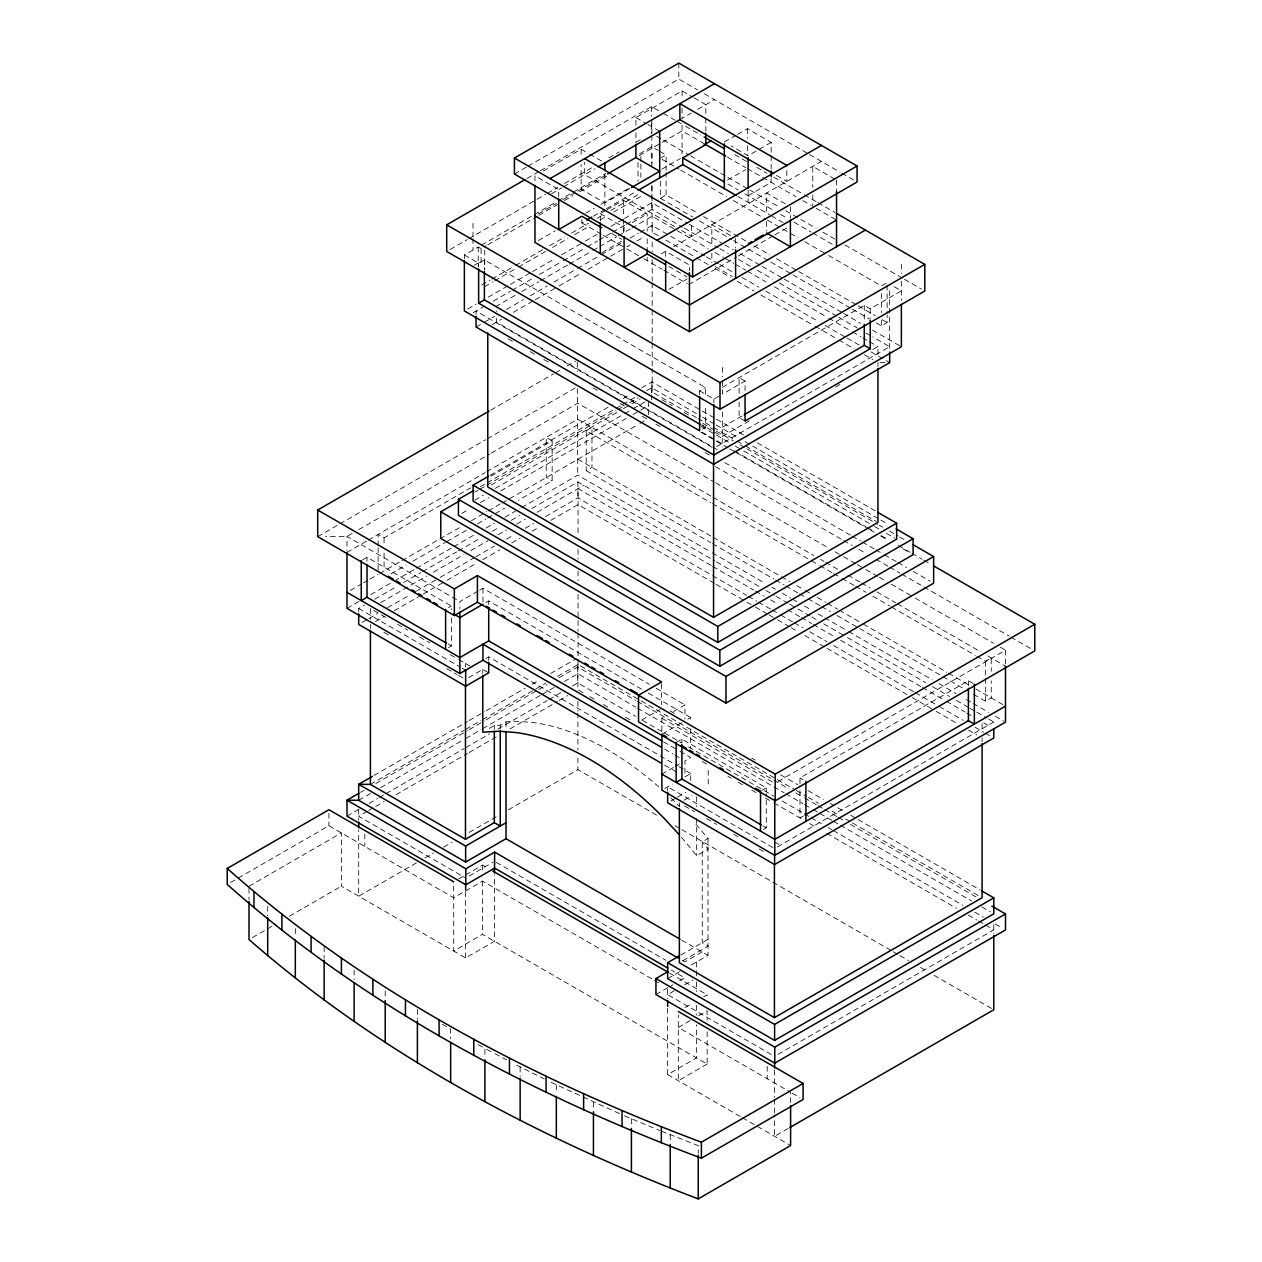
<?xml version="1.0" encoding="UTF-8"?>
<svg xmlns="http://www.w3.org/2000/svg" width="1262" height="1262" viewBox="0 0 1262 1262"><rect width="100%" height="100%" fill="white"/><g stroke="black" fill="none" stroke-linecap="round" stroke-linejoin="round"><path stroke-width="0.75" stroke-dasharray="5 3.75" d="M514.439 173.998L526.301 167.152M527.989 166.174L678.83 79.08L697.507 89.87M526.917 178.51L538.858 171.616M540.562 170.638L651.492 106.592L661.682 112.476M543.212 171.111L581.119 149.216L587.903 153.144M635.922 125.19L635.922 117.587L682.064 90.943L692.254 96.827M450.124 249.497L467.192 239.638M468.896 238.66L545.689 194.316M547.392 193.338L557.63 187.423M564.461 183.479L593.471 166.742M608.836 157.876L619.074 151.961M636.127 142.101L642.957 138.157M551.526 193.749L561.984 187.707M563.609 186.776L594.781 168.777M679.871 119.653L691.229 113.091M697.712 109.352L714.481 99.666M464.369 258.852L464.369 254.987L478.203 247.005L481.09 248.661L486.185 245.727M481.611 245.033L532.596 215.597M534.299 214.619L556.4 201.857M558.104 200.879L605.697 173.399M639.534 153.869L651.839 146.755L658.18 150.415M538.259 213.925L556.4 203.466M562.994 199.648L576.166 192.045M577.822 191.083L606.028 174.803M639.219 155.652L660.641 143.269M662.282 142.322L682.064 130.901L705.821 144.625M487.889 244.749L537.186 216.275M538.89 215.297L557.583 204.507M564.382 200.579L572.885 195.673M579.684 191.745L608.584 175.071M474.323 265.241L478.203 262.985M464.369 254.987L478.629 263.222L484.387 259.893L705.411 387.497L705.411 397.009M660.326 158.318L666.099 154.989L666.099 170.212M538.353 240.521L555.264 230.757M585.694 213.183L594.15 208.309M600.901 204.397L629.643 187.801M661.777 169.266L680.376 158.523M629.785 188.527L604.877 202.914L581.119 189.19L581.119 164.454M581.814 219.556L581.814 222.885L585.111 220.992M593.345 216.228L604.877 209.571M606.549 208.609L636.427 191.351M600.318 221.213L600.318 213.594L605.271 210.738M606.912 209.792L623.396 200.279L647.169 214.004L647.169 231.12M724.341 141.991L735.888 135.334M737.529 134.387L747.419 128.677L771.177 142.401L771.177 153.806M481.611 285.007L490.113 280.101M491.801 279.123L513.902 266.361M515.606 265.383L542.802 249.671M549.601 245.743L564.903 236.909M571.702 232.997L588.691 223.169M597.194 218.263L603.993 214.351M610.792 210.423L637.988 194.711L640.875 196.383L613.679 212.079M484.498 286.663L492.985 281.757M494.688 280.779L516.789 268.017M518.493 267.039L545.689 251.343M552.488 247.415L567.79 238.581M574.589 234.653L589.875 225.819M600.081 219.935L606.88 216.007M467.776 308.985L476.295 304.063M488.22 297.169L508.681 285.37M510.384 284.376L530.829 272.576M532.532 271.582L554.696 258.789M561.511 254.861L583.659 242.067M585.363 241.089L600.712 232.224M610.934 226.324L622.86 219.43M624.564 218.452L651.839 202.709L687.49 223.295M660.326 181.16L660.326 198.292L666.099 194.963L696.703 212.631M473.187 312.708L484.734 306.051M493.268 301.129L510.337 291.27M512.041 290.276L532.517 278.46M539.347 274.517L561.543 261.707M563.246 260.713L585.442 247.904M587.145 246.926L597.383 241.01M599.087 240.017L611.045 233.123M612.748 232.129L624.69 225.235M626.409 224.257L652.012 209.476L682.568 227.113M632.325 222.554L647.169 214.004M771.177 142.401L748.114 155.715L731.14 145.919M515.054 295.403L496.439 306.145L496.439 311.477M521.837 291.49L538.764 281.71M540.452 280.732L567.537 265.099M569.225 264.121L591.231 251.422M592.935 250.444L598.014 247.51M599.702 246.532L616.629 236.751M618.317 235.773L630.18 228.943M631.868 227.965L652.186 216.228L708.203 248.567M601.974 252.605L621.756 241.2M727.638 180.056L745.763 169.597M476.074 327.032L482.841 323.119M484.529 322.141L494.688 316.289M506.519 309.458L523.446 299.678M530.214 295.781L547.124 286.017M553.892 282.104L575.882 269.405M577.57 268.427L599.56 255.729M601.264 254.75L621.567 243.03M630.022 238.155L638.477 233.265M640.165 232.287L652.012 225.456L668.986 235.253M492.117 324.634L501.519 319.207M513.366 312.361L533.684 300.64M535.372 299.662L557.378 286.947M559.066 285.969L581.088 273.27M587.855 269.358L625.1 247.857M626.788 246.879L630.18 244.923M636.947 241.01L643.715 237.098M748.114 195.689L771.177 182.359L771.177 178.557M661.351 253.836L665.673 251.327L689.446 265.052L689.446 270.762M673.798 246.642L821.42 161.41M668.97 289.392L687.112 278.918M688.752 284.628L736.74 256.927M738.396 255.981L773.212 235.868M774.868 234.921L788.056 227.302M490.76 410.118L553.529 373.867M555.233 372.889L560.328 369.955M567.111 366.043L575.598 361.137M317.709 536.665L338.074 524.913M339.762 523.935L485.681 439.697M487.369 438.719L575.598 387.781M352.082 533.479L346.987 536.413L325.517 536.602M358.865 529.567L489.498 454.131M491.202 453.153L577.728 403.209L714.071 481.926M346.987 552.409L366.658 541.051M368.299 540.104L485.097 472.666M486.785 471.688L577.728 419.189L711.421 496.376M490.129 475.348L612.748 404.55M622.971 398.65L629.785 394.722M641.711 387.828L651.918 381.929L714.797 418.243M378.143 545.831L378.143 534.425L384.074 537.849L470.663 487.858M491.028 476.105L552.157 440.817L552.157 480.775L518.193 500.383M480.459 486.627L485.539 483.693M487.242 482.715L614.373 409.314M616.061 408.336L621.156 405.402M622.844 404.408L636.411 396.583M646.57 390.715L651.665 387.781L700.899 416.208M474.812 492.148L478.219 490.177M479.923 489.199L485.034 486.249M486.738 485.271L616.093 410.576M617.796 409.598L622.907 406.648M629.706 402.72L638.225 397.798M491.17 485.034L621.677 409.693M623.365 408.714L630.148 404.802M631.852 403.824L640.323 398.918M362.683 559.807L367.021 557.299L451.386 606.012L451.386 609.814M586.215 430.752L591.973 427.424L591.973 467.382L586.215 470.71L586.215 430.752L710.774 502.67M474.812 500.178L483.314 495.256M495.24 488.378L622.971 414.63M624.674 413.652L631.489 409.724M633.193 408.73L645.103 401.852M461.813 513.366L468.596 509.454M480.459 502.607L488.93 497.717M500.793 490.871L626.236 418.448M633.019 414.535L648.274 405.717M350.268 590.474L361.737 583.849M363.377 582.902L368.299 580.063M369.94 579.116L378.143 574.384M379.83 573.405L400.212 561.637M401.9 560.659L461.198 526.648M471.404 520.749L486.785 511.646M488.426 510.921L500.367 503.806M502.055 503.065L638.225 424.442M639.929 423.464L646.728 419.536M699.637 394.643L699.637 390.826L705.411 387.497M390.873 573.894L406.143 565.076M412.942 561.148L445.202 542.534M446.89 541.54L467.271 529.788M477.446 523.904L485.949 518.997M487.637 518.019L504.611 508.223M722.385 387.308L864.281 305.388L870.228 308.811L901.368 290.828L890.278 284.423M346.987 608.347L358.865 601.501M370.744 594.639L392.797 581.908M394.485 580.93L414.851 569.178M416.539 568.2L452.175 547.629M453.878 546.651L474.228 534.883M486.107 528.037L494.594 523.131M504.768 517.262L520.039 508.444M521.727 507.466L577.728 475.143L710.664 551.888M699.637 390.826L713.898 399.06L721.107 394.896M745.053 390.589L745.053 381.077L722.558 394.075L722.558 378.852M358.692 612.007L358.692 608.458L364.466 605.129M374.704 599.213L396.899 586.388M403.73 582.445L420.814 572.585M422.518 571.607L456.67 551.888M458.374 550.91L480.57 538.085M492.527 531.192L499.358 527.248M511.299 520.338L519.834 515.417M531.791 508.523L577.901 481.895L714.813 560.959M380.619 602.652L426.572 576.119M433.387 572.191L464.022 554.507M470.836 550.579L487.858 540.751M498.064 534.851L506.583 529.93M516.789 524.045L525.308 519.124M537.218 512.246L583.833 485.334M362.099 622.481L367.195 619.532M368.898 618.554L377.385 613.647M387.576 607.763L409.677 595.001M416.476 591.089L438.561 578.327M440.264 577.349L474.244 557.725M475.948 556.747L494.625 545.957M506.535 539.095L513.318 535.167M525.213 528.305L533.716 523.399M545.61 516.521L577.901 497.891L710.837 574.652M702.524 429.127L705.411 427.471L705.411 404.629M876.254 322.946L881.349 325.896L887.123 322.567L887.123 314.948M375.508 621.582L384.027 616.676M394.233 610.776L421.476 595.065M423.18 594.071L445.297 581.293M447 580.315L475.932 563.609M482.747 559.681L499.768 549.853M511.678 542.975L520.196 538.054M532.107 531.176L538.921 527.248M550.831 520.37L578.059 504.642L714.45 583.375M722.385 427.266L742.498 415.655M749.297 420.861L722.211 436.494L701.846 424.742M872.878 349.511L877.958 346.577L877.958 357.241M716.611 446.59L889.663 346.687L872.689 336.875M448.499 607.685L451.386 606.012M477.998 591.121L459.873 601.595L459.873 608.694M479.655 590.174L482.952 588.266L649.299 684.319M835.633 386.992L842.401 383.096M485.838 602.589L488.709 600.933L641.49 689.131M448.499 647.643L451.386 645.986L451.386 617.433M485.838 658.543L488.709 656.871L677.142 765.655M468.612 677.599L482.778 669.428L488.709 672.867M373.994 775.467L467.445 721.517M469.148 720.523L484.434 711.705M486.138 710.727L525.213 688.153M532.012 684.225L538.811 680.313M550.705 673.435L576.198 658.732M370.413 784.396L464.022 730.351M465.725 729.357L481.043 720.523M482.747 719.529L545.72 683.184M557.646 676.29L578.059 664.506L639.44 699.937M360.553 792.347L363.945 790.391M375.824 783.528L467.445 730.635M469.133 729.657L484.403 720.839M486.107 719.861L536.997 690.472M538.7 689.494L547.187 684.603M559.066 677.741L577.728 666.967L635.669 700.426M358.692 800.282L370.586 793.419M380.793 787.535L464.053 739.453M465.741 738.475L481.043 729.641M482.731 728.663L540.515 695.315M542.218 694.337L554.113 687.459M564.303 681.575L577.901 673.734L635.843 707.193M489.372 728.363L494.31 725.508L500.257 725.177L506.015 721.848L516.442 721.265L533.589 722.558A291.822 168.477 60 0 1 659.884 787.851M230.615 882.485L328.925 825.727L453.705 897.755L482.541 881.113L652.706 979.344M346.987 816.167L358.865 809.305M369.04 803.437L377.527 798.53M379.215 797.552L384.311 794.618M386.014 793.64L464.053 748.587M465.741 747.609L489.498 733.885M497.985 728.994L547.187 700.584M548.875 699.605L560.754 692.743M572.632 685.897L577.728 682.947L635.669 716.406M367.195 811.356L358.692 816.262L465.646 878.005M368.898 810.378L373.994 807.443M375.682 806.465L384.184 801.559M396.079 794.681L467.445 753.477M469.148 752.499L498.033 735.825M509.927 728.963L557.504 701.483M559.208 700.505L567.695 695.599M249.008 886.271L341.403 832.92L341.403 886.208L465.646 957.937L494.483 941.294L494.483 875.008M252.368 937.603L275.889 924.036M289.329 916.275L341.403 886.208M641.837 720.003L659.979 709.528M681.654 722.779L661.887 734.2L661.887 718.22L666.825 715.365M673.419 711.563L684.95 704.89L684.95 719.103M416.476 862.845L358.692 896.194L358.692 829.907M424.963 857.939L433.465 853.033M443.656 847.149L452.159 842.243M469.148 832.431L498.033 815.757M508.223 809.873L577.901 769.646L659.71 816.877M687.837 719.214L690.724 717.557L690.724 721.359M676.148 742.435L681.906 739.106L766.271 787.819L766.271 791.621M458.8 878.841L463.88 875.907M465.583 874.913L482.541 865.133L487.653 868.067M469.038 876.049L492.779 862.34M661.887 774.174L673.419 767.501M675.06 766.555L680.013 763.699M664.758 788.498L672.362 784.096M690.724 780.61L690.724 773.511L684.95 776.84L684.95 760.844L690.724 757.515L678.846 750.653M670.942 800.913L675.896 798.057M677.536 797.095L685.771 792.347M684.083 800.187L691.939 795.644M707.146 1031.717L707.146 1064.071L482.541 934.401L453.705 951.043L453.705 881.775M761.948 790.312L766.271 787.819M976.946 656.335L985.48 661.256L991.238 657.928L991.238 671.258M778.165 781.43L1005.498 650.182L1005.498 664.396M799.982 783.67L799.982 777.96L968.411 680.723L972.86 683.294M682.758 960.808L708.203 946.121L702.256 942.682L702.256 841.817L708.029 838.473L693.658 821.594M681.48 837.274L696.671 855.668L708.203 849.01L702.256 841.817M763.4 829.449L766.271 827.777L766.271 793.53M973.523 694.337L985.48 701.23L991.238 697.902L991.238 680.77M803.373 815.962L799.982 817.934L799.982 785.579M777.471 846.897L993.793 722.022L993.793 725.571M680.833 955.05L708.029 939.354M702.082 951.911L684.777 961.896L681.385 959.94M667.645 978.649L679.524 971.803M691.402 964.941L708.029 955.35L708.029 838.473M655.94 994.535L672.898 984.739M679.697 980.826L684.777 977.892L671.195 970.052M674.429 990.717L667.645 994.645L774.6 1056.389M684.619 984.849L693.09 979.943M685.092 1007.533L691.876 1003.621M703.754 996.759L707.146 994.803L707.146 998.352M690.188 1020.579L678.309 1027.442L790.611 1092.277L790.611 1103.698M698.675 1015.689L707.146 1010.783L707.146 1020.295M667.645 1008.291L667.645 1074.561L696.498 1057.919L696.498 1024.776M707.146 1064.071L678.309 1080.729L678.309 1015.011M777.991 1054.417L993.793 929.826L985.275 924.904M788.182 1128.465L774.6 1136.321L774.6 1114.867M879.914 362.588L889.663 362.667L884.567 359.717M661.398 1131.194L698.233 1145.612L698.233 1153.231M624.516 1115.845L659.632 1130.468M551.178 1082.37L622.781 1115.087M516.789 1065.207L544.285 1078.947M486.58 1049.29L493.3 1052.823M494.972 1053.707L506.725 1059.906M478.046 1044.557L484.908 1048.407L484.908 1057.919M704.291 93.782L807.838 153.57M809.541 154.548L840.098 172.2M841.801 173.178L853.68 180.04M693.942 97.805L705.821 104.667L705.821 116.088M834.845 179.141L812.775 166.41L812.775 187.344M776.635 175.513L786.81 181.397L786.81 165.401M663.37 113.454L675.249 120.316M676.953 121.294L683.736 125.222M685.44 126.2L700.725 135.018M734.673 154.611L746.552 161.473M756.743 167.357L766.917 173.241M773.716 177.153L802.569 193.827M804.273 194.805L816.151 201.668M817.855 202.646L834.829 212.442M727.448 157.119L745.747 167.672M747.419 168.635L761.002 176.475M762.69 177.453L796.133 196.762M802.79 200.611L811.103 205.406M816.167 208.325L836.532 220.093M635.922 117.587L646.097 123.471M647.8 124.449L659.679 131.311M785.295 203.829L766.633 193.054L766.633 213.988M656.587 136.186L661.682 139.12M663.37 140.098L688.831 154.8M690.535 155.778L726.186 176.364M727.874 177.343L748.256 189.095M749.943 190.089L778.812 206.747M785.595 210.659L816.151 228.312M822.934 232.224L834.829 239.086M845.004 244.97L902.724 278.287M904.428 279.265L921.402 289.061M727.89 184.015L738.081 189.884M744.864 193.812L774.726 211.054M780.515 214.398L787.314 218.31M794.098 222.238L811.072 232.034M812.775 233.013L833.141 244.781M659.758 151.33L666.099 154.989M737.923 196.462L769.741 214.824M771.397 215.786L783.039 222.506M662.029 159.296L679.035 169.124M680.723 170.102L726.628 196.604M733.427 200.532L765.734 219.178M767.438 220.156L781.036 228.012M782.74 228.99L798.041 237.824M804.84 241.752L826.941 254.514M828.645 255.492L881.349 285.922L887.123 282.593L887.123 313.039M703.502 216.543L746 241.089M754.502 245.995L769.804 254.829M776.603 258.757L797 270.541M798.704 271.519L856.519 304.899M858.207 305.877L875.213 315.689M882.012 319.617L887.123 322.567M589.606 154.122L601.485 160.984M730.493 235.473L711.831 224.683L711.831 245.617M660.326 198.292L692.633 216.938M699.432 220.866L731.739 239.512M733.427 240.49L769.142 261.108M770.83 262.086L791.242 273.87M792.946 274.848L850.746 308.228M852.449 309.206L869.439 319.018M689.178 224.273L723.126 243.866M724.83 244.86L733.317 249.75M740.116 253.678L760.481 265.43M762.169 266.408L782.55 278.176M784.238 279.154L841.959 312.471M843.663 313.465L860.637 323.261M872.515 330.123L899.68 345.804M684.256 228.091L718.22 247.699M719.908 248.677L728.395 253.567M738.585 259.451L750.464 266.314M757.263 270.242L772.533 279.06M779.332 282.972L837.037 316.305M838.741 317.283L857.419 328.057M865.906 332.963L870.985 335.897M674.665 226.545L584.7 174.598L584.7 162.167M681.448 230.457L691.639 236.341L691.639 222.128M714.986 252.495L723.473 257.401M725.177 258.379L733.664 263.269M735.367 264.247L745.542 270.131M747.246 271.109L765.924 281.899M774.411 286.789L827.036 317.172M828.724 318.15L850.793 330.896M852.497 331.874L860.984 336.78M862.672 337.759L867.767 340.693M869.471 341.686L877.958 346.577M670.69 236.231L704.638 255.839M706.326 256.817L718.22 263.679M719.908 264.657L733.49 272.497M741.977 277.403L758.951 287.2M765.75 291.128L818.375 321.51M825.159 325.422L845.524 337.191M847.228 338.169L859.106 345.031M870.985 351.877L882.879 358.739M715.223 266.613L732.197 276.41M652.012 225.456L652.186 232.224L658.969 236.136M665.768 240.064L694.621 256.722M696.324 257.7L708.203 264.563M714.986 268.475L730.272 277.293M737.055 281.221L754.029 291.017M760.828 294.945L813.454 325.328M815.142 326.306L837.211 339.036M838.914 340.03L854.185 348.848M864.375 354.732L872.862 359.623M600.318 213.594L624.091 227.318L624.091 233.028M611.755 233.517L621.74 239.275M668.797 266.456L687.096 277.009M581.814 222.885L601.769 234.416M603.441 235.379L623.396 246.895M626.788 248.866L642.074 257.685M643.762 258.663L662.14 269.263M663.796 270.226L687.096 283.666M745.053 381.077L739.106 377.654L739.106 394.785M745.053 421.051L739.106 417.612L739.106 396.678M716.5 419.221L747.088 436.873M757.279 442.757L876.238 511.441M702.587 417.186L714.466 424.048M716.169 425.026L738.238 437.756M745.022 441.684L879.141 519.108M880.829 520.086L887.628 524.014M696.324 417.548L652.186 392.072L652.186 368.678M698.012 418.542L711.594 426.382M713.298 427.361L735.367 440.091M737.055 441.085L743.854 444.997M745.542 445.975L876.254 521.443M662.014 399.754L672.204 405.623M684.083 412.485L690.866 416.413M702.76 423.275L714.639 430.137M716.327 431.115L733.317 440.911M740.1 444.839L745.195 447.773M746.883 448.751L877.595 524.219M879.298 525.197L882.69 527.153M889.489 531.081L897.976 535.971M899.664 536.965L904.759 539.899M702.019 425.499L705.411 427.471M701.199 426.367L714.797 434.223M716.5 435.201L728.395 442.063M735.194 445.991L741.993 449.919M743.697 450.897L872.847 525.465M874.534 526.443L879.646 529.393M886.445 533.321L894.932 538.227M701.909 432.109L724.088 444.918M734.342 450.834L865.779 526.711M867.483 527.705L874.314 531.649M881.144 535.593L887.975 539.537M898.213 545.436L910.154 552.346M911.874 553.324L922.112 559.24M923.816 560.233L930.646 564.161M700.899 432.188L714.466 440.028M716.169 441.006L728.048 447.868M729.751 448.846L734.847 451.78M736.535 452.774L868.95 529.22M870.654 530.198L874.045 532.154M880.829 536.066L887.628 539.994M902.898 548.812L909.697 552.74M717.116 449.54L496.439 322.141L496.439 313.26M712.036 447.269L476.074 311.051L476.074 314.601M724.83 462.649L850.446 535.183M852.134 536.161L860.621 541.067M862.325 542.045L874.203 548.907M875.907 549.885L882.69 553.797M884.394 554.775L896.272 561.637M897.976 562.615L906.463 567.521M913.246 571.449L930.22 581.246M508.16 338.894L514.943 342.807M530.229 351.625L537.013 355.553M543.796 359.481L550.595 363.393M593.03 387.891L599.829 391.819M620.194 403.572L626.977 407.5M642.263 416.318L649.047 420.23M655.846 424.158L662.629 428.07M705.064 452.585L711.863 456.497M715.554 466.625L841.88 539.568M843.584 540.546L852.118 545.468M858.949 549.412L865.779 553.355M876.017 559.271L887.975 566.165M889.678 567.159L899.916 573.074M901.62 574.052L922.112 585.883M923.816 586.862L1009.174 636.143M1010.878 637.136L1031.369 648.952M715.775 482.904L828.251 547.85M835.065 551.778L841.896 555.722M843.6 556.7L855.526 563.593M857.229 564.571L864.044 568.515M865.748 569.493L877.674 576.387M879.377 577.365L884.488 580.315M891.319 584.259L913.467 597.052M915.171 598.03L993.573 643.289M1000.387 647.232L1005.498 650.182M713.125 497.37L813.785 555.485M820.615 559.429L824.023 561.401M825.742 562.379L837.684 569.272M847.922 575.188L859.864 582.082M861.567 583.06L870.102 587.997M876.916 591.925L895.689 602.763M897.392 603.757L981 652.028M987.831 655.956L1005.498 666.162M712.478 503.648L809.731 559.792M811.434 560.785L818.265 564.729M819.969 565.707L831.91 572.601M833.614 573.595L840.445 577.539M842.148 578.517L854.09 585.41M855.794 586.404L866.032 592.304M872.862 596.248L889.931 606.091M891.635 607.085L975.242 655.357M552.157 440.817L546.209 437.378L546.209 477.351L552.157 480.775M577.728 459.147L711.421 536.35M713.125 537.328L779.664 575.74M781.367 576.734L789.902 581.656M796.732 585.6L803.563 589.543M805.266 590.521L810.378 593.471M817.208 597.415L825.742 602.337M827.446 603.331L837.684 609.246M839.388 610.224L861.567 623.034M863.271 624.012L946.879 672.283M948.582 673.277L969.058 685.092M975.889 689.036L1005.498 706.136M586.215 470.71L710.774 542.628M712.478 543.606L773.906 579.084M775.609 580.063L784.144 584.984M785.847 585.978L797.789 592.872M799.493 593.85L806.323 597.794M808.027 598.772L819.969 605.681M821.672 606.659L830.207 611.581M837.037 615.525L941.105 675.612M942.824 676.606L963.3 688.421M712.367 552.866L765.198 583.375M772.013 587.319L775.42 589.275M782.235 593.219L790.753 598.141M792.457 599.119L797.584 602.069M804.399 606.012L811.214 609.94M818.028 613.884L823.139 616.834M824.843 617.812L847.007 630.606M848.711 631.584L932.224 679.808M939.038 683.736L956.075 693.579M966.298 699.479L971.409 702.445M973.112 703.423L988.462 712.273M995.276 716.217L1003.795 721.138M716.516 561.937L759.046 586.483M765.845 590.411L774.347 595.333M776.051 596.311L787.961 603.189M789.665 604.167L796.464 608.095M798.168 609.073L810.078 615.951M811.781 616.929L816.877 619.879M823.692 623.807L845.792 636.569M847.496 637.562L925.756 682.726M932.555 686.654L949.56 696.482M956.375 700.41L968.269 707.288M969.973 708.266L975.084 711.216M976.788 712.194L986.994 718.094M988.682 719.072L993.793 722.022M711.027 565.423L578.059 488.662L578.059 535.845M712.746 566.417L753.651 590.032M755.354 591.01L763.873 595.932M770.703 599.876L777.518 603.82M787.74 609.72L799.682 616.613M801.386 617.591L811.608 623.491M813.312 624.485L833.772 636.285M840.587 640.228L920.708 686.481M922.412 687.474L944.575 700.268M946.279 701.246L965.036 712.068M966.739 713.062L971.85 716.011M988.02 725.35L982.088 721.911L982.088 732.575M712.557 575.63L746.647 595.317M748.35 596.295L756.869 601.217M758.572 602.195L770.498 609.089M772.202 610.067L779.033 614.01M780.736 614.988L792.662 621.882M794.366 622.86L802.884 627.782M809.699 631.726L826.752 641.569M833.567 645.497L913.688 691.75M915.392 692.728L937.54 705.521M939.243 706.515L963.111 720.287M975.037 727.18L983.571 732.102M985.275 733.08L990.386 736.03M716.153 584.369L745.132 601.091M746.836 602.084L753.651 606.012M755.354 607.006L767.296 613.9M769 614.878L775.814 618.822M777.518 619.8L789.444 626.693M791.148 627.671L797.978 631.615M804.793 635.543L825.253 647.359M826.957 648.337L910.486 696.561M912.189 697.555L934.353 710.348M936.057 711.326L958.221 724.12M968.443 730.035L976.962 734.957M656.098 688.232L684.95 704.89M799.982 777.96L802.947 779.679M648.289 693.059L690.724 717.557M669.933 710.885L676.747 714.828M751.758 758.115L755.165 760.087M780.736 774.852L797.773 784.696M807.995 790.596L823.345 799.445M830.159 803.389L843.789 811.261M850.62 815.205L980.148 889.994M641.143 700.915L775.814 778.67M777.518 779.664L794.571 789.491M796.275 790.485L806.497 796.385M808.201 797.379L818.423 803.279M832.068 811.15L838.883 815.094M845.714 819.022L850.825 821.972M852.528 822.966L980.385 896.777M637.373 701.404L789.05 788.987M795.865 792.915L802.695 796.858M804.399 797.836L816.325 804.73M818.028 805.708L823.139 808.658M824.843 809.652L836.769 816.53M838.473 817.524L843.6 820.474M850.414 824.401L976.536 897.219M456.497 599.639L346.987 536.413L346.987 550.626M661.887 718.22L774.773 783.386M637.547 708.171L772.202 785.91M773.906 786.904L784.144 792.804M785.847 793.782L802.884 803.626M804.588 804.62L811.403 808.548M813.122 809.526L818.233 812.491M819.937 813.469L831.863 820.363M833.567 821.341L838.678 824.291M840.382 825.285L971.63 901.052M981.868 906.952L990.386 911.874M642.484 720.35L662.929 732.149M664.648 733.143L681.685 742.971M688.5 746.915L754.976 785.295M756.679 786.273L773.716 796.117M782.235 801.039L802.695 812.838M804.399 813.816L809.51 816.782M811.214 817.76L821.436 823.66M828.251 827.604L831.658 829.56M833.362 830.554L962.89 905.327M974.832 912.221L983.35 917.143M995.276 924.021L1002.091 927.964M583.012 692.664L577.901 689.715L577.901 659.521M589.827 696.608L596.642 700.536M603.457 704.48L610.272 708.408M625.621 717.273L632.436 721.201M702.319 761.554L707.43 764.504M727.89 776.319L731.297 778.275M738.112 782.219L744.927 786.163M751.758 790.091L758.572 794.035M765.387 797.963L772.202 801.906M773.906 802.884L802.947 819.637M809.699 823.55L816.53 827.493M826.752 833.393L956.296 908.183M968.222 915.076L976.741 919.998M978.444 920.976L983.571 923.926M663.56 741.835L677.142 749.675M664.585 749.092L673.072 753.982M674.776 754.96L679.855 757.91M678.846 766.649L690.724 773.511M664.585 765.072L676.464 771.934M448.01 644.03L451.386 645.986M762.895 825.837L766.271 827.777M385.683 617.37L370.413 608.552L370.413 619.216M397.562 624.233L407.752 630.117M419.631 636.979L429.821 642.847M450.187 654.615L456.986 658.543M458.674 659.521L469.921 666.005M774.426 841.801L780.358 845.24M358.692 608.458L460.551 667.251M462.239 668.229L465.646 670.201M772.896 847.591L667.645 786.825L667.645 790.375M383.979 632.372L390.778 636.3M446.795 668.639L456.986 674.523M458.674 675.501L463.769 678.435M684.446 805.85L694.636 811.734M706.515 818.596L716.706 824.465M733.679 834.277L740.478 838.189M759.14 848.979L765.939 852.891M675.044 825.742L680.171 828.692M681.874 829.67L891.524 950.712M893.228 951.706L898.339 954.656M900.043 955.634L908.561 960.556M920.503 967.449L927.318 971.377M934.132 975.321L993.793 1009.758M681.622 940.095L708.029 955.35M496.187 862.34L665.942 960.35M669.712 973.191L707.146 994.803M654.41 980.337L659.505 983.272M792.173 1093.176L799.966 1097.672M667.645 1074.561L740.636 1116.712M742.34 1117.69L790.611 1145.565M442.331 1024.255L450.644 1029.208L450.644 1038.721M651.839 202.709L652.012 209.476M577.333 388.617L577.728 475.143M993.793 924.51L993.793 933.738M985.48 661.256L985.48 676.495M985.48 678.388L985.48 701.23M982.088 737.907L982.088 741.804M968.411 680.723L968.411 686.433M901.368 264.184L901.368 273.696M901.368 281.316L901.368 300.482M889.663 290.733L889.663 350.237M881.349 293.541L881.349 312.566M881.349 320.185L881.349 325.896M877.958 362.573L877.958 366.469M870.228 308.811L870.228 318.324M864.281 305.388L864.281 322.504M836.532 180.135L836.532 191.54M812.775 194.947L812.775 206.369M790.391 206.763L790.391 218.184M774.6 1070.034L774.6 1097.325M774.6 1099.281L774.6 1112.926M771.177 155.715L771.177 169.045M767.217 1066.327L767.217 1078.773M766.633 221.591L766.633 231.104M748.114 189.978L748.114 202.346M747.419 128.677L747.419 138.189M747.419 145.808L747.419 155.321M735.588 238.408L735.588 247.92M722.558 367.431L722.558 376.944M722.385 412.043L722.211 447.158M713.898 399.06L713.898 402.925M711.831 253.236L711.831 262.748M708.203 770.277L708.203 786.258M705.821 117.981L705.821 131.311M696.671 796.843L696.671 806.639M696.671 818.407L696.671 855.668M696.498 962.007L696.498 977.987M696.498 981.883L696.498 991.632M696.498 1005.278L696.498 1015.027M690.724 728.979L690.724 748.003M682.064 90.943L682.064 98.546M682.064 108.075L682.064 117.587M682.064 125.19L682.064 153.743M681.906 739.106L681.906 742.908M679.366 802.916L679.366 806.812M678.83 63.1L678.83 79.08M670.217 1134.822L670.217 1142.441M667.645 989.313L667.645 998.542M666.099 172.121L666.099 194.963M665.673 251.327L665.673 257.038M661.619 683.83L661.619 704.764M652.012 153.522L652.012 163.161M652.012 186.319L652.012 194.032M652.012 195.957L652.186 232.224M652.186 241.957L652.186 251.706M652.186 259.515L652.186 280.953M652.186 282.909L652.186 308.243M652.186 310.2L652.186 341.387M652.186 343.343L652.186 366.737M651.839 120.111L651.839 133.441M651.839 135.334L651.839 167.988M651.839 185.34L651.839 198.844M651.918 381.929L651.918 392.592M651.492 106.592L651.492 116.104M651.492 123.723L651.492 133.236M651.665 387.781L651.665 393.113M651.665 394.88L651.665 400.212M648.431 401.426L648.431 414.741M647.169 238.739L647.169 250.16M647.169 257.29L647.169 260.619M640.875 156.425L640.875 162.12M640.875 164.028L640.875 177.358M637.988 162.372L637.988 181.397M635.922 132.81L635.922 142.322M631.41 1118.873L631.41 1126.493M623.396 200.279L623.396 217.411M623.396 219.304L623.396 232.634M604.877 174.361L604.877 206.242M593.44 1102.231L593.44 1109.85M581.119 149.216L581.119 156.835M578.059 549.491L578.059 559.24M578.059 570.929L578.059 580.678M578.059 594.323L578.059 631.363M578.059 633.319L578.059 664.506M577.901 481.895L577.901 497.891M577.901 701.42L577.901 711.153M577.901 713.109L577.901 750.149M577.901 757.941L577.901 769.646M577.728 666.967L577.728 682.947M577.286 362.068L577.286 371.58M558.735 197.203L558.735 189.584L534.962 175.86L534.962 183.479M556.337 1084.941L556.337 1092.545M520.149 1066.974L520.149 1076.502M506.015 721.848L506.015 729.61M500.257 725.177L500.257 729.057M494.31 725.508L494.31 729.404M488.709 600.933L488.709 604.735M488.709 656.871L488.709 660.42M484.734 250.097L484.734 269.39M484.387 259.893L484.387 269.405M482.952 588.266L482.952 602.479M482.778 669.428L482.778 673.356M482.541 865.133L482.541 872.231M482.541 881.113L482.541 934.401M481.09 248.661L481.09 265.793M478.629 263.222L478.629 267.039M478.203 247.005L478.203 266.03M473.013 223.358L473.013 236.672M473.013 238.581L473.013 250.002M465.646 891.666L465.646 957.937M465.473 663.433L465.473 666.983M417.391 1009.426L417.391 1018.939M385.21 990.986L385.21 998.589M384.074 537.849L384.074 545.468M384.074 553.072L384.074 570.203M378.143 547.74L378.143 572.475M370.413 624.532L370.413 628.444M367.021 557.299L367.021 561.117M364.797 833.993L364.797 846.439M358.692 809.163L358.692 820.174M354.117 970.084L354.117 979.596M328.925 813.28L328.925 825.727M324.145 946.752L324.145 958.173M295.324 928.643L295.324 936.262M267.702 906.242L267.702 915.755M249.008 888.164L249.008 899.585M670.942 798.01A291.822 168.477 60 0 1 679.114 806.008"/><path stroke-width="1.5" d="M514.439 158.018L678.83 63.1L857.072 166L857.072 181.996L692.68 276.914L514.439 173.998L514.439 158.018L692.68 260.918L857.072 166M836.517 213.42L924.794 264.389L924.794 291.033L720.018 409.251L446.716 251.469L446.716 224.825L525.213 179.504M550.09 178.589L714.481 83.686M598.156 166.836L679.871 119.653L773.227 173.557M607.685 173.84L635.922 157.545L659.679 171.269L631.457 187.565M704.117 144.814L710.9 140.902M736.219 195.484L682.758 164.612L682.758 157.955L705.821 144.625L725.792 156.157M586.751 220.03L591.704 217.174M638.099 190.388L682.758 164.612M478.629 268.932L478.629 303.195L484.387 299.867L700.315 424.521M657.029 240.332L821.42 145.43M665.468 264.531L647.169 253.962L624.091 267.276L624.091 236.83M748.366 243.566L751.679 241.641M755.007 239.733L763.305 234.937M317.709 510.022L454.352 588.912L477.415 575.582L661.619 681.937L638.54 695.252L638.54 721.896L775.199 800.802L1034.777 650.924L1034.777 624.28L775.199 774.158L477.415 602.226L454.352 615.556L317.709 536.665L317.709 510.022L489.072 411.096M836.532 220.093L689.446 305.01L534.962 215.834M534.962 185.388L534.962 242.478L689.446 331.654L865.385 230.078M877.942 512.419L896.635 523.209L896.635 539.205L717.81 642.437L473.108 501.156L473.108 485.176L488.426 476.326M896.115 528.904L913.089 538.716L913.089 554.696L719.845 666.257L458.421 515.338L458.421 499.342L473.676 490.539M913.246 544.805L933.628 556.558L933.628 583.202L725.965 703.092L440.769 538.448L440.769 511.804L459.494 500.982M446.716 224.825L720.018 382.607L924.794 264.389M446.322 643.052L367.021 597.273L361.248 600.602L361.248 560.628M744.186 414.693L864.281 345.346L870.228 348.785L870.228 320.232M870.228 348.785L745.053 421.051L745.053 394.407M476.074 316.368L476.074 327.032L713.724 464.242L889.663 362.667L889.663 352.003M482.952 604.261L459.873 617.575L453.531 613.916M661.872 740.857L488.709 640.891L459.873 657.534L346.987 592.367M346.987 552.409L346.987 608.347L459.873 673.529L482.952 660.2L661.193 763.116M358.692 613.774L358.692 624.438L465.646 686.181L488.709 672.867L488.709 662.203M372.29 776.445L358.692 784.301L358.692 800.282L465.646 862.025L506.015 838.709L679.918 939.117M678.309 1011.446L803.089 1083.49L803.089 1099.486L701.388 1158.2C529.945 1093.838 364.781 1006.555 227.223 884.441L227.223 868.445L328.925 809.731L453.705 881.775M358.865 793.325L346.987 800.187L346.987 816.167L465.82 884.772L494.657 868.114L667.803 968.08M487.779 332.979L487.779 486.99L713.551 617.339L877.958 522.421L877.958 368.409M473.108 485.176L717.81 626.457L896.635 523.209M458.421 499.342L719.845 650.277L913.089 538.716M440.769 511.804L725.965 676.448L933.628 556.558M506.015 822.729L465.646 846.045L358.692 784.301L370.413 784.396L465.473 839.277L494.31 822.635L500.257 826.058L500.257 730.998M358.692 800.282L346.987 800.187L465.82 868.792L494.657 852.134L677.994 957.984M761.207 824.859L681.906 779.064L676.148 782.408L676.148 742.435M805.077 814.984L968.411 720.681L974.359 724.12L974.359 684.146M1005.498 706.136L774.773 839.34L661.887 774.174M661.887 734.2L661.887 790.154L774.773 855.336L1005.498 722.116L1005.498 666.162M667.645 792.157L667.645 802.806L774.6 864.549L993.793 738.002L993.793 729.12M981.868 890.972L993.793 897.866L993.793 913.846L774.6 1040.393L667.645 978.649L667.645 962.669L679.193 956.012M991.869 906.069L1005.498 913.94L1005.498 929.936L774.773 1063.14L655.94 994.535L655.94 978.555L667.819 971.693M679.366 808.753L679.366 962.764L774.426 1017.645L982.088 897.755L982.088 743.744M667.645 962.669L774.6 1024.413L993.793 897.866M655.94 978.555L774.773 1047.16L1005.498 913.94M227.223 868.445C364.781 990.575 529.945 1077.843 701.388 1142.205L803.089 1083.49M789.886 1127.487L993.793 1009.758L993.793 935.678M249.008 901.494L249.008 939.543C380.162 1054.101 536.176 1137.078 698.233 1198.9L790.611 1145.565L790.611 1105.591M786.81 165.401L679.871 103.658L679.871 119.653M704.117 136.974L724.483 148.742M682.758 157.955L724.341 181.965M766.633 233.013L790.391 246.737L790.391 220.093M584.7 158.618L691.639 220.361M601.769 227.759L581.814 216.228L558.735 229.558L558.735 199.096M478.629 303.195L699.637 430.799L699.637 396.536M934.054 566.133L1034.777 624.28M486.343 606.217L489.735 608.174M493.127 610.13L496.534 612.102M501.613 615.036L505.021 616.992M516.899 623.854L520.291 625.81M537.265 635.622L542.36 638.556M545.752 640.512L549.144 642.484M569.525 654.237L572.916 656.193M584.795 663.055L588.187 665.027M591.594 666.983L594.986 668.939M600.081 671.873L603.473 673.845M615.351 680.707L618.743 682.663M630.637 689.525L637.42 693.437M388.239 576.229L393.302 579.148M396.678 581.088L400.054 583.044M411.869 589.859L415.245 591.815M418.621 593.755L421.997 595.711M427.061 598.63L430.421 600.57M433.797 602.526L437.173 604.466M663.465 735.115L666.636 736.945M681.196 745.353L686.26 748.287M689.636 750.227L693.012 752.184M696.387 754.124L699.763 756.08M720.018 767.769L723.394 769.71M755.449 788.229L760.513 791.148L760.513 831.106M661.193 747.12L482.952 644.219L482.952 660.2M492.748 871.017L668.008 972.197M678.988 834.434L663.165 817.35A291.822 168.477 60 0 0 516.284 732.575L499.137 731.25L482.778 732.181L482.778 675.312M968.411 688.326L968.411 720.681M901.368 304.331L901.368 346.782L713.898 455.014L464.369 310.941L464.369 260.777M864.281 324.413L864.281 345.346M836.532 191.54L836.532 246.737M805.913 781.399L805.913 821.357M775.199 774.158L775.199 800.802M774.773 799.382L774.773 855.336M774.773 1047.16L774.773 1063.14M774.6 853.901L774.6 864.549M774.6 1024.413L774.6 1040.393M774.6 1062.225L774.6 1068.078M774.426 863.65L774.426 1017.645M771.177 170.938L771.177 176.648M748.114 157.624L748.114 188.07M735.588 249.829L735.588 278.366M725.965 676.448L725.965 703.092M724.341 143.9L724.341 188.622M720.018 382.607L720.018 409.251M719.845 650.277L719.845 666.257M717.81 626.457L717.81 642.437M713.898 404.85L713.724 464.242M713.551 463.328L713.551 617.339M705.821 133.204L705.821 144.625M701.388 1142.205L701.388 1158.2M698.233 1155.124L698.233 1198.9M692.68 260.918L692.68 276.914M689.446 272.671L689.446 331.654M681.906 744.817L681.906 779.064M670.217 1144.334L670.217 1188.11M667.645 1000.482L667.645 1006.335M665.673 260.84L665.673 291.301M661.335 1126.777L661.335 1142.757M659.679 131.311L659.679 177.926M647.169 250.16L647.169 253.962M635.922 144.231L635.922 157.545M631.41 1128.386L631.41 1172.161M622.056 1110.639L622.056 1126.619M604.877 162.94L604.877 170.559M600.318 223.106L600.318 253.567M593.44 1111.759L593.44 1155.519M583.628 1093.791L583.628 1109.787M556.337 1096.347L556.337 1138.214M546.083 1076.281L546.083 1092.277M520.149 1078.395L520.149 1120.262M509.454 1058.108L509.454 1074.104M506.015 731.55L506.015 838.709M494.657 852.134L494.483 873.052M494.31 731.345L494.31 822.635M488.709 608.536L488.709 640.891M484.908 1059.812L484.908 1101.679M484.387 271.314L484.387 299.867M477.415 575.582L477.415 602.226M473.771 1039.304L473.771 1055.3M465.82 868.792L465.82 884.772M465.646 670.201L465.646 686.181M465.646 846.045L465.646 862.025M465.646 883.857L465.646 889.71M465.473 685.266L465.473 839.277M459.873 612.244L459.873 673.529M454.352 588.912L454.352 615.556M450.644 1042.522L450.644 1082.496M445.612 609.341L445.612 649.315M439.097 1019.885L439.097 1035.865M417.391 1020.848L417.391 1062.714M405.449 999.867L405.449 1015.847M385.21 1000.498L385.21 1042.365M372.889 979.265L372.889 995.245M370.413 630.385L370.413 784.396M367.021 564.919L367.021 597.273M358.692 822.114L358.692 827.967M354.117 983.398L354.117 1021.463M341.418 958.11L341.418 974.106M324.145 960.082L324.145 1000.04M311.083 936.436L311.083 952.416M295.324 940.064L295.324 978.129M281.915 914.256L281.915 930.236M267.702 917.663L267.702 955.728M253.962 891.587L253.962 907.567"/></g></svg>
